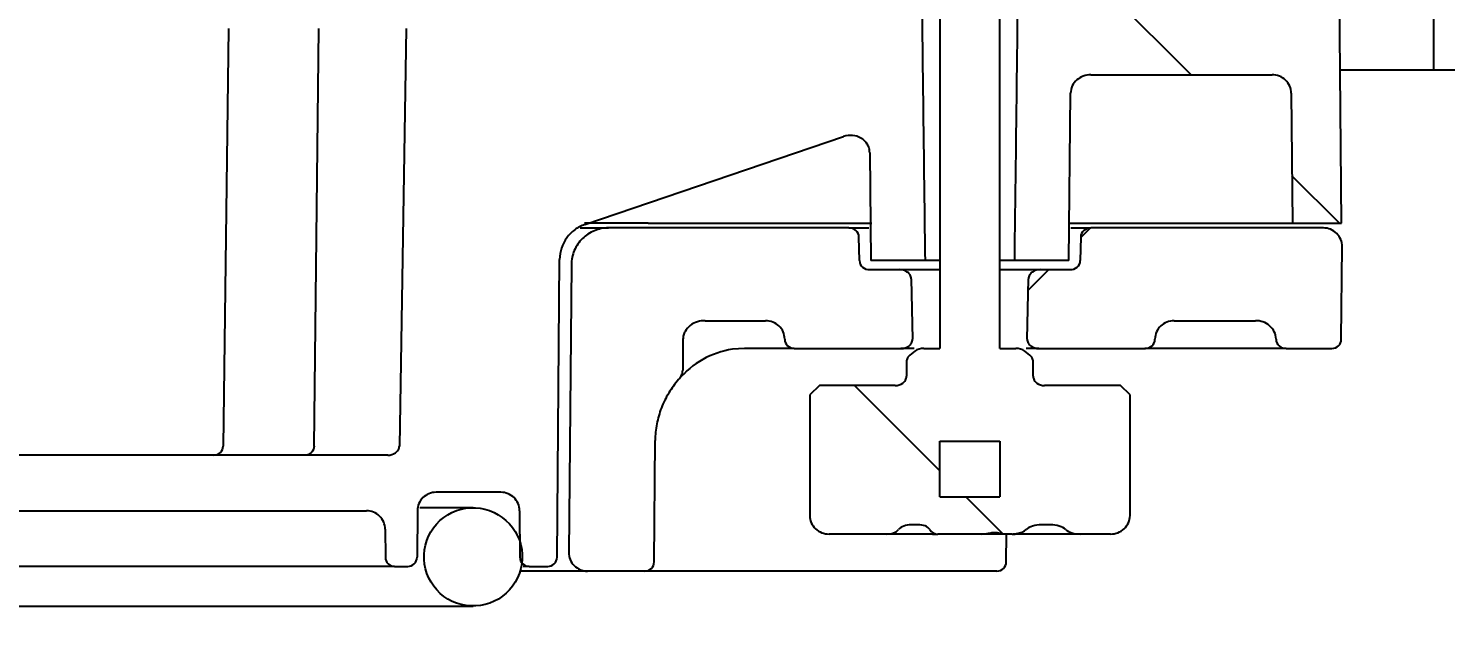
# Model space of a CAD drawing. Header units: millimetres. Extents: x 0 to 4637, y 0 to 3023.
# Drawn here: x 3359 to 3421.4, y 2654.9 to 2681.5 of the extents above; entities that cross this region are included whole.
import ezdxf
from ezdxf import colors
from ezdxf.entities.mleader import LeaderData, LeaderLine
from ezdxf.math import Vec2, Vec3

# ---------------------------------------------------------------- set-up
doc = ezdxf.new("R2010")
doc.units = ezdxf.units.MM
for name, color, linetype in [('ABVP_PLASTIC_HOS', 7, 'Continuous'), ('CARBON_FILTER_HO', 7, 'Continuous'), ('Default', 7, 'Continuous'), ('KNOB_FOR_CABINET', 7, 'Continuous'), ('O-RING_FOR_ABV_3', 7, 'Continuous'), ('WALL', 7, 'Continuous')]:
    doc.layers.add(name, color=color, linetype=linetype)
doc.styles.get("Standard").update_dxf_attribs({"font": 'calibri.ttf'})

# ---------------------------------------------------------------- blocks, each defined once
blk = doc.blocks.new('SE11')
at = {"layer": 'ABVP_PLASTIC_HOS', "linetype": 'Continuous'}
h = blk.add_hatch(dxfattribs=at)
h.set_pattern_fill('ANSI34', scale=2, angle=90, style=0)
edge = h.paths.add_edge_path()
edge.add_line((410.5319, 335.5811), (410.5501, 337.6689))
edge.add_spline(control_points=[(410.5501, 337.6689), (410.5506, 337.7229), (410.5681, 337.7758), (410.6152, 337.8408), (410.6341, 337.8599), (410.6774, 337.8918), (410.7009, 337.9041), (410.7265, 337.9128)], knot_values=[0, 0, 0, 0, 0.5, 0.5, 0.75, 0.75, 1, 1, 1, 1], degree=3, periodic=0)
edge.add_spline(control_points=[(410.7265, 337.9128), (411.3312, 338.1183), (411.936, 338.3239), (412.5407, 338.5294)], knot_values=[0, 0, 0, 0, 1, 1, 1, 1], degree=3, periodic=0)
edge.add_spline(control_points=[(412.5407, 338.5294), (412.5607, 338.5362), (412.5818, 338.5388), (412.6233, 338.5353), (412.6438, 338.5292), (412.6801, 338.5082), (412.6958, 338.4933), (412.712, 338.4666), (412.7162, 338.4568), (412.7219, 338.4367), (412.7233, 338.4264), (412.7234, 338.4158)], knot_values=[0, 0, 0, 0, 0.25, 0.25, 0.5, 0.5, 0.75, 0.75, 0.875, 0.875, 1, 1, 1, 1], degree=3, periodic=0)
edge.add_line((412.7234, 338.4158), (412.7307, 337.6617))
edge.add_line((412.7307, 337.6617), (413.1111, 337.6617))
edge.add_spline(control_points=[(413.1111, 337.6617), (413.1039, 338.2342), (413.0968, 338.8066), (413.0898, 339.3791), (413.0859, 339.6952), (413.0821, 340.0112), (413.0783, 340.3273)], knot_values=[0, 0, 0, 0, 0.013212, 0.013212, 0.013212, 0.020506, 0.020506, 0.020506, 0.020506], degree=3, periodic=0)
edge.add_spline(control_points=[(413.0783, 340.3273), (413.0781, 340.3372), (413.0748, 340.3467), (413.064, 340.3631), (413.0568, 340.37), (413.0322, 340.3863), (413.0126, 340.3917), (412.9931, 340.3917)], knot_values=[0, 0, 0, 0, 0.25, 0.25, 0.5, 0.5, 1, 1, 1, 1], degree=3, periodic=0)
edge.add_line((412.9931, 340.3917), (411.3378, 340.3917))
edge.add_spline(control_points=[(411.3378, 340.3917), (411.3274, 340.3917), (411.3171, 340.3905), (411.2971, 340.3856), (411.2872, 340.3819), (411.2694, 340.3715), (411.2612, 340.3647), (411.2489, 340.3479), (411.245, 340.3377), (411.2449, 340.3273)], knot_values=[0, 0, 0, 0, 0.25, 0.25, 0.5, 0.5, 0.75, 0.75, 1, 1, 1, 1], degree=3, periodic=0)
edge.add_line((411.2449, 340.3273), (411.2344, 339.4806))
edge.add_spline(control_points=[(411.2344, 339.4806), (411.2341, 339.46), (411.2266, 339.4399), (411.2026, 339.4064), (411.1866, 339.3928), (411.1516, 339.3718), (411.1322, 339.3642), (411.0928, 339.3542), (411.0724, 339.3517), (411.0519, 339.3517)], knot_values=[0, 0, 0, 0, 0.25, 0.25, 0.5, 0.5, 0.75, 0.75, 1, 1, 1, 1], degree=3, periodic=0)
edge.add_line((411.0519, 339.3517), (410.3731, 339.3517))
edge.add_spline(control_points=[(410.3731, 339.3517), (410.3406, 339.3517), (410.3081, 339.3583), (410.25, 339.3865), (410.2236, 339.4089), (410.2099, 339.4384)], knot_values=[0, 0, 0, 0, 0.5, 0.5, 1, 1, 1, 1], degree=3, periodic=0)
edge.add_spline(control_points=[(410.2099, 339.4384), (410.203, 339.4529), (410.1901, 339.4641), (410.1613, 339.4783), (410.1452, 339.4817), (410.1291, 339.4817)], knot_values=[0, 0, 0, 0, 0.5, 0.5, 1, 1, 1, 1], degree=3, periodic=0)
edge.add_line((410.1291, 339.4817), (410.1028, 339.4817))
edge.add_spline(control_points=[(410.1028, 339.4817), (410.0869, 339.4817), (410.0709, 339.4783), (410.0423, 339.4641), (410.0296, 339.453), (410.0228, 339.4384)], knot_values=[0, 0, 0, 0, 0.5, 0.5, 1, 1, 1, 1], degree=3, periodic=0)
edge.add_spline(control_points=[(410.0228, 339.4384), (410.0162, 339.4238), (410.0065, 339.411), (409.9834, 339.389), (409.9702, 339.38), (409.9419, 339.3657), (409.9268, 339.3604), (409.8961, 339.3535), (409.8802, 339.3517), (409.8643, 339.3517)], knot_values=[0, 0, 0, 0, 0.25, 0.25, 0.5, 0.5, 0.75, 0.75, 1, 1, 1, 1], degree=3, periodic=0)
edge.add_line((409.8643, 339.3517), (409.5566, 339.3517))
edge.add_spline(control_points=[(409.5566, 339.3517), (409.5374, 339.3517), (409.5182, 339.3465), (409.4946, 339.3301), (409.4876, 339.3231), (409.4776, 339.3066), (409.4747, 339.2972), (409.4746, 339.2875)], knot_values=[0, 0, 0, 0, 0.5, 0.5, 0.75, 0.75, 1, 1, 1, 1], degree=3, periodic=0)
edge.add_spline(control_points=[(409.4746, 339.2875), (409.4585, 338.312), (409.4424, 337.3364), (409.4264, 336.3608)], knot_values=[0, 0, 0, 0, 0.022516, 0.022516, 0.022516, 0.022516], degree=3, periodic=0)
edge.add_spline(control_points=[(409.4264, 336.3608), (409.4263, 336.3513), (409.4234, 336.3418), (409.4136, 336.3255), (409.4067, 336.3185), (409.3832, 336.3019), (409.3641, 336.2967), (409.3451, 336.2967)], knot_values=[0, 0, 0, 0, 0.25, 0.25, 0.5, 0.5, 1, 1, 1, 1], degree=3, periodic=0)
edge.add_line((409.3451, 336.2967), (406.156, 336.2967))
edge.add_line((406.156, 336.2967), (406.1594, 335.9067))
edge.add_line((406.1594, 335.9067), (409.1967, 335.9067))
edge.add_spline(control_points=[(409.1967, 335.9067), (409.2137, 335.9067), (409.2306, 335.9033), (409.2618, 335.8905), (409.2763, 335.8809), (409.3003, 335.8572), (409.31, 335.8428), (409.3232, 335.8117), (409.3267, 335.7948), (409.3268, 335.7778)], knot_values=[0, 0, 0, 0, 0.25, 0.25, 0.5, 0.5, 0.75, 0.75, 1, 1, 1, 1], degree=3, periodic=0)
edge.add_line((409.3268, 335.7778), (409.3285, 335.5811))
edge.add_spline(control_points=[(409.3285, 335.5811), (409.3287, 335.5641), (409.3358, 335.5474), (409.3598, 335.5237), (409.3766, 335.5167), (409.3936, 335.5167)], knot_values=[0, 0, 0, 0, 0.5, 0.5, 1, 1, 1, 1], degree=3, periodic=0)
edge.add_line((409.3936, 335.5167), (409.4855, 335.5167))
edge.add_spline(control_points=[(409.4855, 335.5167), (409.5024, 335.5167), (409.5192, 335.5236), (409.5433, 335.5475), (409.5503, 335.5641), (409.5505, 335.5811)], knot_values=[0, 0, 0, 0, 0.5, 0.5, 1, 1, 1, 1], degree=3, periodic=0)
edge.add_line((409.5505, 335.5811), (409.5533, 335.9078))
edge.add_spline(control_points=[(409.5533, 335.9078), (409.5536, 335.9419), (409.5677, 335.9751), (409.616, 336.0229), (409.6496, 336.0367), (409.6834, 336.0367)], knot_values=[0, 0, 0, 0, 0.5, 0.5, 1, 1, 1, 1], degree=3, periodic=0)
edge.add_line((409.6834, 336.0367), (410.1387, 336.0367))
edge.add_spline(control_points=[(410.1387, 336.0367), (410.1556, 336.0367), (410.1726, 336.0333), (410.2038, 336.0205), (410.2182, 336.0109), (410.2422, 335.9872), (410.2519, 335.9728), (410.2651, 335.9417), (410.2686, 335.9248), (410.2687, 335.9078)], knot_values=[0, 0, 0, 0, 0.25, 0.25, 0.5, 0.5, 0.75, 0.75, 1, 1, 1, 1], degree=3, periodic=0)
edge.add_line((410.2687, 335.9078), (410.2716, 335.5811))
edge.add_spline(control_points=[(410.2716, 335.5811), (410.2717, 335.5641), (410.2789, 335.5474), (410.3028, 335.5237), (410.3197, 335.5167), (410.3366, 335.5167)], knot_values=[0, 0, 0, 0, 0.5, 0.5, 1, 1, 1, 1], degree=3, periodic=0)
edge.add_line((410.3366, 335.5167), (410.4668, 335.5167))
edge.add_spline(control_points=[(410.4668, 335.5167), (410.4837, 335.5167), (410.5005, 335.5236), (410.5247, 335.5475), (410.5317, 335.5641), (410.5319, 335.5811)], knot_values=[0, 0, 0, 0, 0.5, 0.5, 1, 1, 1, 1], degree=3, periodic=0)
h = blk.add_hatch(dxfattribs=at)
h.set_pattern_fill('ANSI34', scale=2, angle=90, style=0)
edge = h.paths.add_edge_path()
edge.add_line((415.6782, 338.8328), (415.6863, 337.9217))
edge.add_line((415.6863, 337.9217), (416.0298, 337.9217))
edge.add_line((416.0298, 337.9217), (416.0091, 340.2628))
edge.add_spline(control_points=[(416.0091, 340.2628), (416.009, 340.28), (416.0054, 340.2969), (415.9918, 340.3283), (415.9819, 340.3426), (415.9575, 340.3662), (415.9428, 340.3757), (415.9113, 340.3884), (415.8942, 340.3917), (415.8772, 340.3917)], knot_values=[0, 0, 0, 0, 0.25, 0.25, 0.5, 0.5, 0.75, 0.75, 1, 1, 1, 1], degree=3, periodic=0)
edge.add_line((415.8772, 340.3917), (413.8577, 340.3917))
edge.add_spline(control_points=[(413.8577, 340.3917), (413.838, 340.3917), (413.8186, 340.3862), (413.7942, 340.3701), (413.7869, 340.3633), (413.776, 340.3468), (413.7727, 340.3372), (413.7726, 340.3273)], knot_values=[0, 0, 0, 0, 0.5, 0.5, 0.75, 0.75, 1, 1, 1, 1], degree=3, periodic=0)
edge.add_spline(control_points=[(413.7726, 340.3273), (413.7655, 339.7394), (413.7583, 339.1516), (413.751, 338.5637), (413.7473, 338.263), (413.7435, 337.9624), (413.7397, 337.6617)], knot_values=[0, 0, 0, 0, 0.013567, 0.013567, 0.013567, 0.020506, 0.020506, 0.020506, 0.020506], degree=3, periodic=0)
edge.add_line((413.7397, 337.6617), (414.1201, 337.6617))
edge.add_spline(control_points=[(414.1201, 337.6617), (414.1239, 338.0521), (414.1276, 338.4424), (414.1314, 338.8328)], knot_values=[0, 0, 0, 0, 0.009009, 0.009009, 0.009009, 0.009009], degree=3, periodic=0)
edge.add_spline(control_points=[(414.1314, 338.8328), (414.1316, 338.8507), (414.1358, 338.8682), (414.1512, 338.8999), (414.1622, 338.914), (414.1888, 338.9373), (414.2042, 338.9463), (414.2375, 338.9586), (414.2549, 338.9617), (414.2727, 338.9617)], knot_values=[0, 0, 0, 0, 0.25, 0.25, 0.5, 0.5, 0.75, 0.75, 1, 1, 1, 1], degree=3, periodic=0)
edge.add_line((414.2727, 338.9617), (415.5445, 338.9617))
edge.add_spline(control_points=[(415.5445, 338.9617), (415.5616, 338.9617), (415.5789, 338.9584), (415.6107, 338.9459), (415.6256, 338.9365), (415.6504, 338.9129), (415.6605, 338.8986), (415.6743, 338.8672), (415.678, 338.8502), (415.6782, 338.8328)], knot_values=[0, 0, 0, 0, 0.25, 0.25, 0.5, 0.5, 0.75, 0.75, 1, 1, 1, 1], degree=3, periodic=0)
at = {"layer": 'CARBON_FILTER_HO', "linetype": 'Continuous'}
h = blk.add_hatch(dxfattribs=at)
h.set_pattern_fill('ANSI34', angle=9e-06, style=0)
edge = h.paths.add_edge_path()
edge.add_spline(control_points=[(411.3842, 336.8264), (411.3924, 336.8356), (411.3992, 336.846), (411.4091, 336.8686), (411.4123, 336.8807), (411.4124, 336.8931)], knot_values=[0, 0, 0, 0, 0.5, 0.5, 1, 1, 1, 1], degree=3, periodic=0)
edge.add_line((411.4124, 336.8931), (411.4146, 337.1103))
edge.add_spline(control_points=[(411.4146, 337.1103), (411.4147, 337.1198), (411.416, 337.1291), (411.4209, 337.1471), (411.4245, 337.156), (411.438, 337.1805), (411.4509, 337.1948), (411.4807, 337.2172), (411.498, 337.2256), (411.5335, 337.2365), (411.5523, 337.2392), (411.5709, 337.2392)], knot_values=[0, 0, 0, 0, 0.125, 0.125, 0.25, 0.25, 0.5, 0.5, 0.75, 0.75, 1, 1, 1, 1], degree=3, periodic=0)
edge.add_line((411.5709, 337.2392), (411.9941, 337.2392))
edge.add_spline(control_points=[(411.9941, 337.2392), (412.0112, 337.2392), (412.0284, 337.2359), (412.0602, 337.2233), (412.0751, 337.2139), (412.0999, 337.1904), (412.11, 337.1761), (412.1239, 337.1446), (412.1276, 337.1277), (412.1278, 337.1103)], knot_values=[0, 0, 0, 0, 0.25, 0.25, 0.5, 0.5, 0.75, 0.75, 1, 1, 1, 1], degree=3, periodic=0)
edge.add_line((412.1278, 337.1103), (412.1278, 337.1086))
edge.add_spline(control_points=[(412.1278, 337.1086), (412.128, 337.0912), (412.1356, 337.0744), (412.1606, 337.0509), (412.1778, 337.0442), (412.195, 337.0442)], knot_values=[0, 0, 0, 0, 0.5, 0.5, 1, 1, 1, 1], degree=3, periodic=0)
edge.add_line((412.195, 337.0442), (412.9424, 337.0442))
edge.add_spline(control_points=[(412.9424, 337.0442), (412.9618, 337.0442), (412.981, 337.0499), (413.0044, 337.0669), (413.0112, 337.0741), (413.021, 337.0909), (413.0237, 337.1005), (413.0235, 337.1103)], knot_values=[0, 0, 0, 0, 0.5, 0.5, 0.75, 0.75, 1, 1, 1, 1], degree=3, periodic=0)
edge.add_spline(control_points=[(413.0235, 337.1103), (413.0203, 337.2512), (413.0171, 337.392), (413.014, 337.5328)], knot_values=[0, 0, 0, 0, 0.003251, 0.003251, 0.003251, 0.003251], degree=3, periodic=0)
edge.add_spline(control_points=[(413.014, 337.5328), (413.0138, 337.5424), (413.0108, 337.5516), (413.0011, 337.5677), (412.9944, 337.5746), (412.9712, 337.5912), (412.9525, 337.5967), (412.9335, 337.5967)], knot_values=[0, 0, 0, 0, 0.25, 0.25, 0.5, 0.5, 1, 1, 1, 1], degree=3, periodic=0)
edge.add_line((412.9335, 337.5967), (412.7226, 337.5967))
edge.add_spline(control_points=[(412.7226, 337.5967), (412.7049, 337.5967), (412.6871, 337.6028), (412.6604, 337.6257), (412.6518, 337.6427), (412.6514, 337.6606)], knot_values=[0, 0, 0, 0, 0.5, 0.5, 1, 1, 1, 1], degree=3, periodic=0)
edge.add_line((412.6514, 337.6606), (412.6483, 337.8253))
edge.add_spline(control_points=[(412.6483, 337.8253), (412.648, 337.843), (412.6394, 337.8599), (412.6132, 337.8829), (412.5956, 337.8892), (412.5782, 337.8892)], knot_values=[0, 0, 0, 0, 0.5, 0.5, 1, 1, 1, 1], degree=3, periodic=0)
edge.add_line((412.5782, 337.8892), (410.8923, 337.8892))
edge.add_spline(control_points=[(410.8923, 337.8892), (410.8754, 337.8892), (410.8583, 337.8875), (410.8251, 337.8809), (410.809, 337.8761), (410.7777, 337.8632), (410.7625, 337.8552), (410.7344, 337.8365), (410.7213, 337.8259), (410.685, 337.79), (410.6659, 337.7616), (410.646, 337.7147), (410.641, 337.6986), (410.6341, 337.6656), (410.6323, 337.6485), (410.6321, 337.6315)], knot_values=[0, 0, 0, 0, 0.125, 0.125, 0.25, 0.25, 0.375, 0.375, 0.5, 0.5, 0.75, 0.75, 0.875, 0.875, 1, 1, 1, 1], degree=3, periodic=0)
edge.add_line((410.6321, 337.6315), (410.6145, 335.6153))
edge.add_spline(control_points=[(410.6145, 335.6153), (410.6144, 335.5982), (410.6177, 335.581), (410.6306, 335.5494), (410.6402, 335.5348), (410.6642, 335.5106), (410.6788, 335.5008), (410.7103, 335.4876), (410.7274, 335.4842), (410.7446, 335.4842)], knot_values=[0, 0, 0, 0, 0.25, 0.25, 0.5, 0.5, 0.75, 0.75, 1, 1, 1, 1], degree=3, periodic=0)
edge.add_line((410.7446, 335.4842), (411.1472, 335.4842))
edge.add_spline(control_points=[(411.1472, 335.4842), (411.164, 335.4842), (411.1808, 335.491), (411.2051, 335.515), (411.2121, 335.5315), (411.2122, 335.5486)], knot_values=[0, 0, 0, 0, 0.5, 0.5, 1, 1, 1, 1], degree=3, periodic=0)
edge.add_line((411.2122, 335.5486), (411.2197, 336.3999))
edge.add_spline(control_points=[(411.2197, 336.3999), (411.22, 336.4385), (411.2238, 336.4773), (411.2385, 336.5544), (411.2492, 336.5918), (411.2771, 336.6642), (411.2945, 336.6994), (411.3352, 336.7662), (411.3584, 336.7974), (411.3842, 336.8264)], knot_values=[0, 0, 0, 0, 0.25, 0.25, 0.5, 0.5, 0.75, 0.75, 1, 1, 1, 1], degree=3, periodic=0)
h = blk.add_hatch(dxfattribs=at)
h.set_pattern_fill('ANSI34', angle=9e-06, style=0)
edge = h.paths.add_edge_path()
edge.add_line((415.5716, 337.1103), (415.5717, 337.1086))
edge.add_spline(control_points=[(415.5717, 337.1086), (415.5718, 337.0907), (415.5805, 337.0737), (415.6071, 337.0505), (415.6248, 337.0442), (415.6425, 337.0442)], knot_values=[0, 0, 0, 0, 0.5, 0.5, 1, 1, 1, 1], degree=3, periodic=0)
edge.add_line((415.6425, 337.0442), (415.9636, 337.0442))
edge.add_spline(control_points=[(415.9636, 337.0442), (415.9806, 337.0442), (415.9974, 337.051), (416.0219, 337.0749), (416.029, 337.0915), (416.0292, 337.1086)], knot_values=[0, 0, 0, 0, 0.5, 0.5, 1, 1, 1, 1], degree=3, periodic=0)
edge.add_line((416.0292, 337.1086), (416.0349, 337.7581))
edge.add_spline(control_points=[(416.0349, 337.7581), (416.035, 337.7754), (416.0317, 337.7925), (416.0186, 337.8243), (416.0088, 337.8389), (415.9845, 337.863), (415.9698, 337.8728), (415.9382, 337.8858), (415.9209, 337.8892), (415.9038, 337.8892)], knot_values=[0, 0, 0, 0, 0.25, 0.25, 0.5, 0.5, 0.75, 0.75, 1, 1, 1, 1], degree=3, periodic=0)
edge.add_line((415.9038, 337.8892), (414.2727, 337.8892))
edge.add_spline(control_points=[(414.2727, 337.8892), (414.2552, 337.8892), (414.2377, 337.8829), (414.2113, 337.8598), (414.2029, 337.843), (414.2025, 337.8253)], knot_values=[0, 0, 0, 0, 0.5, 0.5, 1, 1, 1, 1], degree=3, periodic=0)
edge.add_line((414.2025, 337.8253), (414.1994, 337.6606))
edge.add_spline(control_points=[(414.1994, 337.6606), (414.1991, 337.6427), (414.1904, 337.6257), (414.1636, 337.6027), (414.1459, 337.5967), (414.1283, 337.5967)], knot_values=[0, 0, 0, 0, 0.5, 0.5, 1, 1, 1, 1], degree=3, periodic=0)
edge.add_line((414.1283, 337.5967), (413.9173, 337.5967))
edge.add_spline(control_points=[(413.9173, 337.5967), (413.8985, 337.5967), (413.8795, 337.5911), (413.8566, 337.5746), (413.8498, 337.5677), (413.84, 337.5516), (413.8371, 337.5424), (413.8368, 337.5328)], knot_values=[0, 0, 0, 0, 0.5, 0.5, 0.75, 0.75, 1, 1, 1, 1], degree=3, periodic=0)
edge.add_spline(control_points=[(413.8368, 337.5328), (413.8337, 337.392), (413.8305, 337.2512), (413.8274, 337.1103)], knot_values=[0, 0, 0, 0, 0.003251, 0.003251, 0.003251, 0.003251], degree=3, periodic=0)
edge.add_spline(control_points=[(413.8274, 337.1103), (413.8271, 337.1006), (413.8299, 337.091), (413.8395, 337.0743), (413.8463, 337.0671), (413.8697, 337.05), (413.889, 337.0442), (413.9084, 337.0442)], knot_values=[0, 0, 0, 0, 0.25, 0.25, 0.5, 0.5, 1, 1, 1, 1], degree=3, periodic=0)
edge.add_line((413.9084, 337.0442), (414.6559, 337.0442))
edge.add_spline(control_points=[(414.6559, 337.0442), (414.673, 337.0442), (414.6901, 337.0508), (414.7153, 337.0745), (414.7229, 337.0912), (414.723, 337.1086)], knot_values=[0, 0, 0, 0, 0.5, 0.5, 1, 1, 1, 1], degree=3, periodic=0)
edge.add_line((414.723, 337.1086), (414.723, 337.1103))
edge.add_spline(control_points=[(414.723, 337.1103), (414.7233, 337.145), (414.7383, 337.1784), (414.7759, 337.214), (414.7905, 337.2233), (414.8225, 337.2359), (414.8396, 337.2392), (414.8568, 337.2392)], knot_values=[0, 0, 0, 0, 0.5, 0.5, 0.75, 0.75, 1, 1, 1, 1], degree=3, periodic=0)
edge.add_line((414.8568, 337.2392), (415.4276, 337.2392))
edge.add_spline(control_points=[(415.4276, 337.2392), (415.4455, 337.2392), (415.4633, 337.2363), (415.4971, 337.2245), (415.5129, 337.2155), (415.5401, 337.1925), (415.5515, 337.1781), (415.5672, 337.1461), (415.5715, 337.1284), (415.5716, 337.1103)], knot_values=[0, 0, 0, 0, 0.25, 0.25, 0.5, 0.5, 0.75, 0.75, 1, 1, 1, 1], degree=3, periodic=0)
at = {"layer": 'KNOB_FOR_CABINET', "linetype": 'Continuous'}
h = blk.add_hatch(dxfattribs=at)
h.set_pattern_fill('LINE', angle=135, style=0)
edge = h.paths.add_edge_path()
edge.add_spline(control_points=[(413.0055, 336.9982), (412.9984, 336.9927), (412.9924, 336.9858), (412.9839, 336.9701), (412.9815, 336.9613), (412.9815, 336.9523)], knot_values=[0, 0, 0, 0, 0.5, 0.5, 1, 1, 1, 1], degree=3, periodic=0)
edge.add_line((412.9815, 336.9523), (412.9815, 336.8492))
edge.add_spline(control_points=[(412.9815, 336.8492), (412.9815, 336.8397), (412.9789, 336.8304), (412.9695, 336.8139), (412.963, 336.8069), (412.9404, 336.7899), (412.9218, 336.7842), (412.9028, 336.7842)], knot_values=[0, 0, 0, 0, 0.25, 0.25, 0.5, 0.5, 1, 1, 1, 1], degree=3, periodic=0)
edge.add_line((412.9028, 336.7842), (412.3705, 336.7842))
edge.add_spline(control_points=[(412.3705, 336.7842), (412.3479, 336.7626), (412.3252, 336.7409), (412.3026, 336.7192)], knot_values=[0, 0, 0, 0, 0.000723, 0.000723, 0.000723, 0.000723], degree=3, periodic=0)
edge.add_line((412.3026, 336.7192), (412.3026, 335.8742))
edge.add_spline(control_points=[(412.3026, 335.8742), (412.3026, 335.8567), (412.3064, 335.8393), (412.3204, 335.8075), (412.3308, 335.793), (412.3563, 335.7693), (412.3714, 335.7599), (412.404, 335.7474), (412.4213, 335.7442), (412.4388, 335.7442)], knot_values=[0, 0, 0, 0, 0.25, 0.25, 0.5, 0.5, 0.75, 0.75, 1, 1, 1, 1], degree=3, periodic=0)
edge.add_line((412.4388, 335.7442), (412.8423, 335.7442))
edge.add_ellipse((412.8423, 335.8059), major_axis=(0.0954, 0), ratio=0.647339, start_angle=270, end_angle=330.84463)
edge.add_ellipse((413.0133, 335.7442), major_axis=(0.1004, 0), ratio=0.647339, start_angle=90, end_angle=150.84463)
edge.add_line((413.0133, 335.8092), (413.0629, 335.8092))
edge.add_ellipse((413.0629, 335.7442), major_axis=(-0.1004, 0), ratio=0.647339, start_angle=240.63348, end_angle=270)
edge.add_spline(control_points=[(413.1121, 335.8008), (413.1251, 335.7961), (413.1364, 335.7875), (413.1439, 335.7759)], knot_values=[0, 0, 0, 0, 1, 1, 1, 1], degree=3, periodic=0)
edge.add_spline(control_points=[(413.1439, 335.7759), (413.1564, 335.7563), (413.1787, 335.7442), (413.2019, 335.7442)], knot_values=[0, 0, 0, 0, 1, 1, 1, 1], degree=3, periodic=0)
edge.add_line((413.2019, 335.7442), (413.5097, 335.7442))
edge.add_spline(control_points=[(413.5097, 335.7442), (413.5255, 335.7442), (413.5414, 335.7472), (413.5571, 335.75)], knot_values=[0, 0, 0, 0, 1, 1, 1, 1], degree=3, periodic=0)
edge.add_ellipse((413.4885, 335.8059), major_axis=(0.1624, 0), ratio=0.380122, start_angle=294.98651, end_angle=297.75327)
edge.add_spline(control_points=[(413.5641, 335.7513), (413.5742, 335.7533), (413.5843, 335.7551), (413.6046, 335.756), (413.6149, 335.7551), (413.6457, 335.7499), (413.6662, 335.7442), (413.6872, 335.7442)], knot_values=[0, 0, 0, 0, 0.25, 0.25, 0.5, 0.5, 1, 1, 1, 1], degree=3, periodic=0)
edge.add_line((413.6872, 335.7442), (413.7227, 335.7442))
edge.add_spline(control_points=[(413.7227, 335.7442), (413.7329, 335.7442), (413.7431, 335.7454), (413.7533, 335.7471)], knot_values=[0, 0, 0, 0, 1, 1, 1, 1], degree=3, periodic=0)
edge.add_ellipse((413.7174, 335.8059), major_axis=(-0.1177, 0), ratio=0.524859, start_angle=107.74765, end_angle=150.84463)
edge.add_ellipse((413.9283, 335.7442), major_axis=(-0.1238, 0), ratio=0.524859, start_angle=270, end_angle=330.84463)
edge.add_line((413.9283, 335.8092), (413.9895, 335.8092))
edge.add_ellipse((413.9895, 335.7442), major_axis=(0.1238, 0), ratio=0.524859, start_angle=29.15537, end_angle=90)
edge.add_ellipse((414.2004, 335.8059), major_axis=(0.1177, 0), ratio=0.524859, start_angle=209.15537, end_angle=270)
edge.add_line((414.2004, 335.7442), (414.412, 335.7442))
edge.add_spline(control_points=[(414.412, 335.7442), (414.4294, 335.7442), (414.4469, 335.7474), (414.4793, 335.7598), (414.4945, 335.7692), (414.5199, 335.7929), (414.5303, 335.8074), (414.5445, 335.8393), (414.5482, 335.8566), (414.5482, 335.8742)], knot_values=[0, 0, 0, 0, 0.25, 0.25, 0.5, 0.5, 0.75, 0.75, 1, 1, 1, 1], degree=3, periodic=0)
edge.add_line((414.5482, 335.8742), (414.5482, 336.7192))
edge.add_spline(control_points=[(414.5482, 336.7192), (414.5256, 336.7409), (414.503, 336.7626), (414.4803, 336.7842)], knot_values=[0, 0, 0, 0, 0.000723, 0.000723, 0.000723, 0.000723], degree=3, periodic=0)
edge.add_line((414.4803, 336.7842), (413.948, 336.7842))
edge.add_spline(control_points=[(413.948, 336.7842), (413.9291, 336.7842), (413.9103, 336.7899), (413.8877, 336.807), (413.8812, 336.8141), (413.872, 336.8304), (413.8693, 336.8397), (413.8693, 336.8492)], knot_values=[0, 0, 0, 0, 0.5, 0.5, 0.75, 0.75, 1, 1, 1, 1], degree=3, periodic=0)
edge.add_line((413.8693, 336.8492), (413.8693, 336.9523))
edge.add_spline(control_points=[(413.8693, 336.9523), (413.8693, 336.9613), (413.8669, 336.9701), (413.8585, 336.9858), (413.8524, 336.9927), (413.8454, 336.9982)], knot_values=[0, 0, 0, 0, 0.5, 0.5, 1, 1, 1, 1], degree=3, periodic=0)
edge.add_spline(control_points=[(413.8454, 336.9982), (413.8338, 337.0073), (413.8223, 337.0163), (413.8106, 337.0251)], knot_values=[0, 0, 0, 0, 1, 1, 1, 1], degree=3, periodic=0)
edge.add_spline(control_points=[(413.8106, 337.0251), (413.7926, 337.0388), (413.7701, 337.0442), (413.7478, 337.0442)], knot_values=[0, 0, 0, 0, 1, 1, 1, 1], degree=3, periodic=0)
edge.add_line((413.7478, 337.0442), (413.6349, 337.0442))
edge.add_line((413.6349, 337.0442), (413.6349, 342.9592))
edge.add_spline(control_points=[(413.6349, 342.9592), (413.6023, 342.9767), (413.5689, 342.9918), (413.499, 343.0137), (413.4619, 343.0202), (413.3887, 343.0202), (413.3516, 343.0137), (413.2818, 342.9918), (413.2485, 342.9767), (413.2159, 342.9592)], knot_values=[0, 0, 0, 0, 0.25, 0.25, 0.5, 0.5, 0.75, 0.75, 1, 1, 1, 1], degree=3, periodic=0)
edge.add_line((413.2159, 342.9592), (413.2159, 337.0442))
edge.add_line((413.2159, 337.0442), (413.1031, 337.0442))
edge.add_spline(control_points=[(413.1031, 337.0442), (413.0809, 337.0442), (413.0581, 337.0387), (413.0402, 337.0251)], knot_values=[0, 0, 0, 0, 1, 1, 1, 1], degree=3, periodic=0)
edge.add_spline(control_points=[(413.0402, 337.0251), (413.0286, 337.0163), (413.017, 337.0073), (413.0055, 336.9982)], knot_values=[0, 0, 0, 0, 1, 1, 1, 1], degree=3, periodic=0)
h.paths.add_polyline_path([(413.2159, 336.0042), (413.6349, 336.0042), (413.6349, 336.3942), (413.2159, 336.3942)])
at = {"layer": 'O-RING_FOR_ABV_3', "linetype": 'Continuous'}
h = blk.add_hatch(dxfattribs=at)
h.set_pattern_fill('LINE', angle=135, style=0)
edge = h.paths.add_edge_path()
edge.add_spline(control_points=[(410.2685, 335.4688), (410.2761, 335.4903), (410.2814, 335.5121), (410.2879, 335.5566), (410.2889, 335.5794), (410.2866, 335.6245), (410.2832, 335.6467), (410.2721, 335.6904), (410.2643, 335.7119), (410.2449, 335.7525), (410.2333, 335.7717), (410.2062, 335.808), (410.1909, 335.8248), (410.1575, 335.8548), (410.1393, 335.8683), (410.1003, 335.8915), (410.0799, 335.901), (410.0376, 335.916), (410.0153, 335.9215), (409.9707, 335.928), (409.9483, 335.929), (409.9032, 335.9267), (409.8806, 335.9233), (409.837, 335.9122), (409.8159, 335.9046), (409.7748, 335.8851), (409.7555, 335.8734), (409.7195, 335.8466), (409.7026, 335.8312), (409.6723, 335.7976), (409.659, 335.7796), (409.636, 335.7409), (409.6262, 335.7202), (409.6112, 335.6778), (409.6057, 335.656), (409.5992, 335.6112), (409.5982, 335.5884), (409.6016, 335.5212), (409.613, 335.4763), (409.642, 335.4155), (409.6538, 335.3959), (409.6808, 335.3597), (409.6959, 335.3432), (409.7294, 335.3129), (409.7479, 335.2994), (409.7865, 335.2764), (409.8068, 335.2668), (409.8496, 335.2516), (409.8716, 335.2462), (409.916, 335.2397), (409.9388, 335.2386), (409.9839, 335.241), (410.0061, 335.2443), (410.0498, 335.2553), (410.0714, 335.2631), (410.112, 335.2824), (410.1312, 335.294), (410.1675, 335.321), (410.1844, 335.3364), (410.2295, 335.3863), (410.2533, 335.4259), (410.2685, 335.4688)], knot_values=[0, 0, 0, 0, 0.03125, 0.03125, 0.0625, 0.0625, 0.09375, 0.09375, 0.125, 0.125, 0.15625, 0.15625, 0.1875, 0.1875, 0.21875, 0.21875, 0.25, 0.25, 0.28125, 0.28125, 0.3125, 0.3125, 0.34375, 0.34375, 0.375, 0.375, 0.40625, 0.40625, 0.4375, 0.4375, 0.46875, 0.46875, 0.5, 0.5, 0.53125, 0.53125, 0.5625, 0.5625, 0.625, 0.625, 0.65625, 0.65625, 0.6875, 0.6875, 0.71875, 0.71875, 0.75, 0.75, 0.78125, 0.78125, 0.8125, 0.8125, 0.84375, 0.84375, 0.875, 0.875, 0.90625, 0.90625, 0.9375, 0.9375, 1, 1, 1, 1], degree=3, periodic=1)
at = {"layer": 'WALL', "linetype": 'Continuous'}
h = blk.add_hatch(dxfattribs=at)
h.set_pattern_fill('LINE', scale=2, angle=45, style=0)
h.paths.add_polyline_path([(423.177, 338.9942), (425.293, 340.2159), (424.043, 340.9376), (424.043, 344.0508), (422.793, 344.7725), (425.293, 346.2159), (424.043, 346.9376), (424.043, 350.0508), (422.793, 350.7725), (424.909, 351.9942), (408.5451, 351.9942), (408.5451, 345.4617), (416.6756, 345.4617), (416.6756, 338.9942)])
at = {"layer": 'ABVP_PLASTIC_HOS', "color": 7, "linetype": 'Continuous'}
for p, q in [((416.0298, 337.9217), (416.0091, 340.2628)), ((408.2296, 339.2875), (408.1913, 336.3608)), ((408.8282, 336.3608), (408.8617, 339.2875)), ((409.4746, 339.2875), (409.4264, 336.3608)), ((414.2727, 338.9617), (415.5445, 338.9617)), ((414.1201, 337.6617), (414.1314, 338.8328)), ((415.6782, 338.8328), (415.6863, 337.9217)), ((410.7265, 337.9128), (412.5407, 338.5294)), ((412.7234, 338.4158), (412.7307, 337.6617)), ((411.1702, 337.9217), (410.7238, 337.9217)), ((411.1702, 337.9217), (412.7381, 337.9217)), ((414.1226, 337.9217), (414.4259, 337.9217)), ((414.4259, 337.9217), (415.6863, 337.9217)), ((415.6863, 337.9217), (416.0298, 337.9217)), ((410.5319, 335.5811), (410.5501, 337.6689)), ((413.1111, 337.6617), (412.7307, 337.6617)), ((413.2159, 337.6617), (413.1111, 337.6617)), ((413.7397, 337.6617), (413.6349, 337.6617)), ((414.1201, 337.6617), (413.7397, 337.6617)), ((409.3451, 336.2967), (406.156, 336.2967)), ((410.1387, 336.0367), (409.6834, 336.0367)), ((406.1594, 335.9067), (409.1967, 335.9067)), ((409.5533, 335.9078), (409.5505, 335.5811)), ((410.2687, 335.9078), (410.2716, 335.5811)), ((409.3268, 335.7778), (409.3285, 335.5811)), ((409.3936, 335.5167), (394.0575, 335.5167)), ((409.3936, 335.5167), (409.4855, 335.5167)), ((410.3366, 335.5167), (410.2951, 335.5167)), ((410.3366, 335.5167), (410.4668, 335.5167))]:
    blk.add_line(p, q, dxfattribs=at)
blk.add_arc((408.1263, 336.3617), 0.065, 270, 359.25, dxfattribs=at)
for points, knots in [([(413.0783, 340.3273), (413.0821, 340.0112), (413.0859, 339.6952), (413.0898, 339.3791), (413.0968, 338.8066), (413.1039, 338.2342), (413.1111, 337.6617)], [0, 0, 0, 0, 0.355704, 0.355704, 0.355704, 1, 1, 1, 1]), ([(413.7397, 337.6617), (413.7435, 337.9624), (413.7473, 338.263), (413.751, 338.5637), (413.7583, 339.1516), (413.7655, 339.7394), (413.7726, 340.3273)], [0, 0, 0, 0, 0.338402, 0.338402, 0.338402, 1, 1, 1, 1]), ([(414.2727, 338.9617), (414.2549, 338.9617), (414.2375, 338.9586), (414.2042, 338.9463), (414.1888, 338.9373), (414.1622, 338.914), (414.1512, 338.8999), (414.1358, 338.8682), (414.1316, 338.8507), (414.1314, 338.8328)], [0, 0, 0, 0, 0.25, 0.25, 0.5, 0.5, 0.75, 0.75, 1, 1, 1, 1]), ([(415.6782, 338.8328), (415.678, 338.8502), (415.6743, 338.8672), (415.6605, 338.8986), (415.6504, 338.9129), (415.6256, 338.9365), (415.6107, 338.9459), (415.5789, 338.9584), (415.5616, 338.9617), (415.5445, 338.9617)], [0, 0, 0, 0, 0.25, 0.25, 0.5, 0.5, 0.75, 0.75, 1, 1, 1, 1]), ([(412.7234, 338.4158), (412.7233, 338.4264), (412.7219, 338.4367), (412.7162, 338.4568), (412.712, 338.4666), (412.6958, 338.4933), (412.6801, 338.5082), (412.6438, 338.5292), (412.6233, 338.5353), (412.5818, 338.5388), (412.5607, 338.5362), (412.5407, 338.5294)], [0, 0, 0, 0, 0.125, 0.125, 0.25, 0.25, 0.5, 0.5, 0.75, 0.75, 1, 1, 1, 1]), ([(410.7265, 337.9128), (410.7009, 337.9041), (410.6774, 337.8918), (410.6341, 337.8599), (410.6152, 337.8408), (410.5681, 337.7758), (410.5506, 337.7229), (410.5501, 337.6689)], [0, 0, 0, 0, 0.25, 0.25, 0.5, 0.5, 1, 1, 1, 1]), ([(408.8282, 336.3608), (408.8281, 336.3438), (408.8218, 336.3273), (408.8009, 336.3036), (408.7862, 336.2967), (408.7715, 336.2967)], [0, 0, 0, 0, 0.5, 0.5, 1, 1, 1, 1]), ([(409.3451, 336.2967), (409.3641, 336.2967), (409.3832, 336.3019), (409.4067, 336.3185), (409.4136, 336.3255), (409.4234, 336.3418), (409.4263, 336.3513), (409.4264, 336.3608)], [0, 0, 0, 0, 0.5, 0.5, 0.75, 0.75, 1, 1, 1, 1]), ([(409.6834, 336.0367), (409.6496, 336.0367), (409.616, 336.0229), (409.5677, 335.9751), (409.5536, 335.9419), (409.5533, 335.9078)], [0, 0, 0, 0, 0.5, 0.5, 1, 1, 1, 1]), ([(410.2687, 335.9078), (410.2686, 335.9248), (410.2651, 335.9417), (410.2519, 335.9728), (410.2422, 335.9872), (410.2182, 336.0109), (410.2038, 336.0205), (410.1726, 336.0333), (410.1556, 336.0367), (410.1387, 336.0367)], [0, 0, 0, 0, 0.25, 0.25, 0.5, 0.5, 0.75, 0.75, 1, 1, 1, 1]), ([(409.3268, 335.7778), (409.3267, 335.7948), (409.3232, 335.8117), (409.31, 335.8428), (409.3003, 335.8572), (409.2763, 335.8809), (409.2618, 335.8905), (409.2306, 335.9033), (409.2137, 335.9067), (409.1967, 335.9067)], [0, 0, 0, 0, 0.25, 0.25, 0.5, 0.5, 0.75, 0.75, 1, 1, 1, 1]), ([(409.3285, 335.5811), (409.3287, 335.5641), (409.3358, 335.5474), (409.3598, 335.5237), (409.3766, 335.5167), (409.3936, 335.5167)], [0, 0, 0, 0, 0.5, 0.5, 1, 1, 1, 1]), ([(409.4855, 335.5167), (409.5024, 335.5167), (409.5192, 335.5236), (409.5433, 335.5475), (409.5503, 335.5641), (409.5505, 335.5811)], [0, 0, 0, 0, 0.5, 0.5, 1, 1, 1, 1]), ([(410.2716, 335.5811), (410.2717, 335.5641), (410.2789, 335.5474), (410.3028, 335.5237), (410.3197, 335.5167), (410.3366, 335.5167)], [0, 0, 0, 0, 0.5, 0.5, 1, 1, 1, 1]), ([(410.4668, 335.5167), (410.4837, 335.5167), (410.5005, 335.5236), (410.5247, 335.5475), (410.5317, 335.5641), (410.5319, 335.5811)], [0, 0, 0, 0, 0.5, 0.5, 1, 1, 1, 1])]:
    blk.add_open_spline(points, degree=3, knots=knots, dxfattribs=at)
at = {"layer": 'CARBON_FILTER_HO', "color": 7, "linetype": 'Continuous'}
for p, q in [((410.6945, 337.8892), (410.8923, 337.8892)), ((412.5782, 337.8892), (410.8923, 337.8892)), ((412.5782, 337.8892), (412.7179, 337.8892)), ((414.1325, 337.8892), (414.2727, 337.8892)), ((415.9038, 337.8892), (414.2727, 337.8892)), ((412.6514, 337.6606), (412.6483, 337.8253)), ((414.2025, 337.8253), (414.1994, 337.6606)), ((416.0292, 337.1086), (416.0349, 337.7581)), ((410.6321, 337.6315), (410.6145, 335.6153)), ((412.7226, 337.5967), (412.9335, 337.5967)), ((412.9335, 337.5967), (413.2159, 337.5967)), ((413.6349, 337.5967), (413.9173, 337.5967)), ((413.9173, 337.5967), (414.1283, 337.5967)), ((413.014, 337.5328), (413.0235, 337.1103)), ((413.8274, 337.1103), (413.8368, 337.5328)), ((411.5709, 337.2392), (411.9941, 337.2392)), ((414.8568, 337.2392), (415.4276, 337.2392)), ((411.4146, 337.1103), (411.4124, 336.8931)), ((412.1278, 337.1103), (412.1278, 337.1086)), ((414.723, 337.1086), (414.723, 337.1103)), ((415.5717, 337.1086), (415.5716, 337.1103)), ((411.8452, 337.0442), (411.7618, 337.0384)), ((412.195, 337.0442), (411.8452, 337.0442)), ((412.195, 337.0442), (412.9424, 337.0442)), ((413.0347, 337.0442), (412.9424, 337.0442)), ((413.9084, 337.0442), (413.819, 337.0442)), ((413.9084, 337.0442), (414.6559, 337.0442)), ((414.9442, 337.0442), (414.6525, 337.0442)), ((415.6425, 337.0442), (414.9442, 337.0442)), ((415.6425, 337.0442), (415.9636, 337.0442)), ((411.2122, 335.5486), (411.2197, 336.3999)), ((413.6803, 335.5486), (413.682, 335.7442)), ((410.7446, 335.4842), (410.2797, 335.4842)), ((411.1472, 335.4842), (410.7446, 335.4842)), ((411.5322, 335.4842), (411.1424, 335.4842)), ((412.9829, 335.4842), (411.5322, 335.4842)), ((413.6153, 335.4842), (412.9829, 335.4842))]:
    blk.add_line(p, q, dxfattribs=at)
for centre, radius, start, end in [((411.8489, 336.4411), 0.6036, 98.29492, 140.34313), ((413.6153, 335.5492), 0.065, 270, 359.5)]:
    blk.add_arc(centre, radius, start, end, dxfattribs=at)
for points, knots in [([(410.8923, 337.8892), (410.8754, 337.8892), (410.8583, 337.8875), (410.8251, 337.8809), (410.809, 337.8761), (410.7777, 337.8632), (410.7625, 337.8552), (410.7344, 337.8365), (410.7213, 337.8259), (410.685, 337.79), (410.6659, 337.7616), (410.646, 337.7147), (410.641, 337.6986), (410.6341, 337.6656), (410.6323, 337.6485), (410.6321, 337.6315)], [0, 0, 0, 0, 0.125, 0.125, 0.25, 0.25, 0.375, 0.375, 0.5, 0.5, 0.75, 0.75, 0.875, 0.875, 1, 1, 1, 1]), ([(412.6483, 337.8253), (412.648, 337.843), (412.6394, 337.8599), (412.6132, 337.8829), (412.5956, 337.8892), (412.5782, 337.8892)], [0, 0, 0, 0, 0.5, 0.5, 1, 1, 1, 1]), ([(414.2727, 337.8892), (414.2552, 337.8892), (414.2377, 337.8829), (414.2113, 337.8598), (414.2029, 337.843), (414.2025, 337.8253)], [0, 0, 0, 0, 0.5, 0.5, 1, 1, 1, 1]), ([(416.0349, 337.7581), (416.035, 337.7754), (416.0317, 337.7925), (416.0186, 337.8243), (416.0088, 337.8389), (415.9845, 337.863), (415.9698, 337.8728), (415.9382, 337.8858), (415.9209, 337.8892), (415.9038, 337.8892)], [0, 0, 0, 0, 0.25, 0.25, 0.5, 0.5, 0.75, 0.75, 1, 1, 1, 1]), ([(412.6514, 337.6606), (412.6518, 337.6427), (412.6604, 337.6257), (412.6871, 337.6028), (412.7049, 337.5967), (412.7226, 337.5967)], [0, 0, 0, 0, 0.5, 0.5, 1, 1, 1, 1]), ([(413.014, 337.5328), (413.0138, 337.5424), (413.0108, 337.5516), (413.0011, 337.5677), (412.9944, 337.5746), (412.9712, 337.5912), (412.9525, 337.5967), (412.9335, 337.5967)], [0, 0, 0, 0, 0.25, 0.25, 0.5, 0.5, 1, 1, 1, 1]), ([(413.9173, 337.5967), (413.8985, 337.5967), (413.8795, 337.5911), (413.8566, 337.5746), (413.8498, 337.5677), (413.84, 337.5516), (413.8371, 337.5424), (413.8368, 337.5328)], [0, 0, 0, 0, 0.5, 0.5, 0.75, 0.75, 1, 1, 1, 1]), ([(414.1283, 337.5967), (414.1459, 337.5967), (414.1636, 337.6027), (414.1904, 337.6257), (414.1991, 337.6427), (414.1994, 337.6606)], [0, 0, 0, 0, 0.5, 0.5, 1, 1, 1, 1]), ([(411.5709, 337.2392), (411.5523, 337.2392), (411.5335, 337.2365), (411.498, 337.2256), (411.4807, 337.2172), (411.4509, 337.1948), (411.438, 337.1805), (411.4245, 337.156), (411.4209, 337.1471), (411.416, 337.1291), (411.4147, 337.1198), (411.4146, 337.1103)], [0, 0, 0, 0, 0.25, 0.25, 0.5, 0.5, 0.75, 0.75, 0.875, 0.875, 1, 1, 1, 1]), ([(412.1278, 337.1103), (412.1276, 337.1277), (412.1239, 337.1446), (412.11, 337.1761), (412.0999, 337.1904), (412.0751, 337.2139), (412.0602, 337.2233), (412.0284, 337.2359), (412.0112, 337.2392), (411.9941, 337.2392)], [0, 0, 0, 0, 0.25, 0.25, 0.5, 0.5, 0.75, 0.75, 1, 1, 1, 1]), ([(414.8568, 337.2392), (414.8396, 337.2392), (414.8225, 337.2359), (414.7905, 337.2233), (414.7759, 337.214), (414.7383, 337.1784), (414.7233, 337.145), (414.723, 337.1103)], [0, 0, 0, 0, 0.25, 0.25, 0.5, 0.5, 1, 1, 1, 1]), ([(415.5716, 337.1103), (415.5715, 337.1284), (415.5672, 337.1461), (415.5515, 337.1781), (415.5401, 337.1925), (415.5129, 337.2155), (415.4971, 337.2245), (415.4633, 337.2363), (415.4455, 337.2392), (415.4276, 337.2392)], [0, 0, 0, 0, 0.25, 0.25, 0.5, 0.5, 0.75, 0.75, 1, 1, 1, 1]), ([(412.1278, 337.1086), (412.128, 337.0912), (412.1356, 337.0744), (412.1606, 337.0509), (412.1778, 337.0442), (412.195, 337.0442)], [0, 0, 0, 0, 0.5, 0.5, 1, 1, 1, 1]), ([(412.9424, 337.0442), (412.9618, 337.0442), (412.981, 337.0499), (413.0044, 337.0669), (413.0112, 337.0741), (413.021, 337.0909), (413.0237, 337.1005), (413.0235, 337.1103)], [0, 0, 0, 0, 0.5, 0.5, 0.75, 0.75, 1, 1, 1, 1]), ([(413.8274, 337.1103), (413.8271, 337.1006), (413.8299, 337.091), (413.8395, 337.0743), (413.8463, 337.0671), (413.8697, 337.05), (413.889, 337.0442), (413.9084, 337.0442)], [0, 0, 0, 0, 0.25, 0.25, 0.5, 0.5, 1, 1, 1, 1]), ([(414.6559, 337.0442), (414.673, 337.0442), (414.6901, 337.0508), (414.7153, 337.0745), (414.7229, 337.0912), (414.723, 337.1086)], [0, 0, 0, 0, 0.5, 0.5, 1, 1, 1, 1]), ([(415.5717, 337.1086), (415.5718, 337.0907), (415.5805, 337.0737), (415.6071, 337.0505), (415.6248, 337.0442), (415.6425, 337.0442)], [0, 0, 0, 0, 0.5, 0.5, 1, 1, 1, 1]), ([(415.9636, 337.0442), (415.9806, 337.0442), (415.9974, 337.051), (416.0219, 337.0749), (416.029, 337.0915), (416.0292, 337.1086)], [0, 0, 0, 0, 0.5, 0.5, 1, 1, 1, 1]), ([(411.3842, 336.8264), (411.3924, 336.8356), (411.3992, 336.846), (411.4091, 336.8686), (411.4123, 336.8807), (411.4124, 336.8931)], [0, 0, 0, 0, 0.5, 0.5, 1, 1, 1, 1]), ([(411.3842, 336.8264), (411.3584, 336.7974), (411.3352, 336.7662), (411.2945, 336.6994), (411.2771, 336.6642), (411.2492, 336.5918), (411.2385, 336.5544), (411.2238, 336.4773), (411.22, 336.4385), (411.2197, 336.3999)], [0, 0, 0, 0, 0.25, 0.25, 0.5, 0.5, 0.75, 0.75, 1, 1, 1, 1]), ([(410.6145, 335.6153), (410.6144, 335.5982), (410.6177, 335.581), (410.6306, 335.5494), (410.6402, 335.5348), (410.6642, 335.5106), (410.6788, 335.5008), (410.7103, 335.4876), (410.7274, 335.4842), (410.7446, 335.4842)], [0, 0, 0, 0, 0.25, 0.25, 0.5, 0.5, 0.75, 0.75, 1, 1, 1, 1]), ([(411.1472, 335.4842), (411.164, 335.4842), (411.1808, 335.491), (411.2051, 335.515), (411.2121, 335.5315), (411.2122, 335.5486)], [0, 0, 0, 0, 0.5, 0.5, 1, 1, 1, 1])]:
    blk.add_open_spline(points, degree=3, knots=knots, dxfattribs=at)
at = {"layer": 'KNOB_FOR_CABINET', "color": 7, "linetype": 'Continuous'}
for p, q in [((413.2159, 342.9592), (413.2159, 337.0442)), ((413.6349, 337.0442), (413.6349, 342.9592)), ((413.0402, 337.0251), (413.0055, 336.9982)), ((413.1031, 337.0442), (413.2159, 337.0442)), ((413.6349, 337.0442), (413.7478, 337.0442)), ((413.8454, 336.9982), (413.8106, 337.0251)), ((412.9815, 336.9523), (412.9815, 336.8492)), ((413.8693, 336.8492), (413.8693, 336.9523)), ((412.3705, 336.7842), (412.3026, 336.7192)), ((412.3026, 336.7192), (412.3026, 335.8742)), ((412.9028, 336.7842), (412.3705, 336.7842)), ((414.4803, 336.7842), (413.948, 336.7842)), ((414.5482, 336.7192), (414.4803, 336.7842)), ((414.5482, 335.8742), (414.5482, 336.7192)), ((413.2159, 336.0042), (413.2159, 336.3942)), ((413.2159, 336.3942), (413.6349, 336.3942)), ((413.6349, 336.3942), (413.6349, 336.0042)), ((413.2159, 336.0042), (413.6349, 336.0042)), ((413.0629, 335.8092), (413.0133, 335.8092)), ((413.9895, 335.8092), (413.9283, 335.8092)), ((412.8423, 335.7442), (412.4388, 335.7442)), ((413.1631, 335.7442), (412.8423, 335.7442)), ((413.1631, 335.7442), (413.2019, 335.7442)), ((413.5097, 335.7442), (413.2019, 335.7442)), ((413.6872, 335.7442), (413.5097, 335.7442)), ((413.7227, 335.7442), (413.6872, 335.7442)), ((413.7227, 335.7442), (413.7434, 335.7442)), ((414.2004, 335.7442), (413.7434, 335.7442)), ((414.412, 335.7442), (414.2004, 335.7442))]:
    blk.add_line(p, q, dxfattribs=at)
for centre, major_axis, ratio, start_param, end_param in [((413.0133, 335.7442), (0.1004, 0), 0.647339, 1.570796, 2.632736), ((413.0629, 335.7442), (-0.1004, 0), 0.647339, 4.199847, 4.712389), ((413.9283, 335.7442), (-0.1238, 0), 0.524859, 4.712389, 5.774328), ((413.9895, 335.7442), (0.1238, 0), 0.524859, 0.508857, 1.570796), ((412.8423, 335.8059), (0.0954, 0), 0.647339, 4.712389, 5.774328), ((413.4885, 335.8059), (0.1624, 0), 0.380122, -1.1347, -1.08641), ((413.7174, 335.8059), (-0.1177, 0), 0.524859, 1.880551, 2.632736), ((414.2004, 335.8059), (0.1177, 0), 0.524859, 3.65045, 4.712389)]:
    blk.add_ellipse(centre, major_axis=major_axis, ratio=ratio, start_param=start_param, end_param=end_param, dxfattribs=at)
for points, knots in [([(413.0055, 336.9982), (412.9984, 336.9927), (412.9924, 336.9858), (412.9839, 336.9701), (412.9815, 336.9613), (412.9815, 336.9523)], [0, 0, 0, 0, 0.5, 0.5, 1, 1, 1, 1]), ([(413.8693, 336.9523), (413.8693, 336.9613), (413.8669, 336.9701), (413.8585, 336.9858), (413.8524, 336.9927), (413.8454, 336.9982)], [0, 0, 0, 0, 0.5, 0.5, 1, 1, 1, 1]), ([(412.9028, 336.7842), (412.9218, 336.7842), (412.9404, 336.7899), (412.963, 336.8069), (412.9695, 336.8139), (412.9789, 336.8304), (412.9815, 336.8397), (412.9815, 336.8492)], [0, 0, 0, 0, 0.5, 0.5, 0.75, 0.75, 1, 1, 1, 1]), ([(413.8693, 336.8492), (413.8693, 336.8397), (413.872, 336.8304), (413.8812, 336.8141), (413.8877, 336.807), (413.9103, 336.7899), (413.9291, 336.7842), (413.948, 336.7842)], [0, 0, 0, 0, 0.25, 0.25, 0.5, 0.5, 1, 1, 1, 1]), ([(412.3026, 335.8742), (412.3026, 335.8567), (412.3064, 335.8393), (412.3204, 335.8075), (412.3308, 335.793), (412.3563, 335.7693), (412.3714, 335.7599), (412.404, 335.7474), (412.4213, 335.7442), (412.4388, 335.7442)], [0, 0, 0, 0, 0.25, 0.25, 0.5, 0.5, 0.75, 0.75, 1, 1, 1, 1]), ([(414.412, 335.7442), (414.4294, 335.7442), (414.4469, 335.7474), (414.4793, 335.7598), (414.4945, 335.7692), (414.5199, 335.7929), (414.5303, 335.8074), (414.5445, 335.8393), (414.5482, 335.8566), (414.5482, 335.8742)], [0, 0, 0, 0, 0.25, 0.25, 0.5, 0.5, 0.75, 0.75, 1, 1, 1, 1]), ([(413.5641, 335.7513), (413.5742, 335.7533), (413.5843, 335.7551), (413.6046, 335.756), (413.6149, 335.7551), (413.6457, 335.7499), (413.6662, 335.7442), (413.6872, 335.7442)], [0, 0, 0, 0, 0.25, 0.25, 0.5, 0.5, 1, 1, 1, 1])]:
    blk.add_open_spline(points, degree=3, knots=knots, dxfattribs=at)
for points in [[(413.1031, 337.0442), (413.0809, 337.0442), (413.0581, 337.0387), (413.0402, 337.0251)], [(413.8106, 337.0251), (413.7926, 337.0388), (413.7701, 337.0442), (413.7478, 337.0442)], [(413.1439, 335.7759), (413.1364, 335.7875), (413.1251, 335.7961), (413.1121, 335.8008)], [(413.1439, 335.7759), (413.1564, 335.7563), (413.1787, 335.7442), (413.2019, 335.7442)], [(413.5097, 335.7442), (413.5255, 335.7442), (413.5414, 335.7472), (413.5571, 335.75)], [(413.7227, 335.7442), (413.7329, 335.7442), (413.7431, 335.7454), (413.7533, 335.7471)]]:
    blk.add_open_spline(points, degree=3, dxfattribs=at)
at = {"layer": 'O-RING_FOR_ABV_3', "color": 7, "linetype": 'Continuous'}
for p, q in [((409.9435, 335.9283), (409.5694, 335.9283)), ((393.5076, 335.2393), (409.9436, 335.2393))]:
    blk.add_line(p, q, dxfattribs=at)
blk.add_open_spline([(410.2685, 335.4688), (410.2989, 335.5547), (410.2934, 335.6511), (410.2159, 335.8134), (410.1435, 335.8785), (409.974, 335.9386), (409.8775, 335.934), (409.7132, 335.8558), (409.6488, 335.7837), (409.5886, 335.6142), (409.5937, 335.5169), (409.671, 335.3546), (409.7425, 335.2896), (409.9139, 335.2288), (410.0104, 335.2341), (410.1729, 335.3114), (410.238, 335.383), (410.2685, 335.4688)], degree=3, knots=[0, 0, 0, 0, 0.125, 0.125, 0.25, 0.25, 0.375, 0.375, 0.5, 0.5, 0.625, 0.625, 0.75, 0.75, 0.875, 0.875, 1, 1, 1, 1], dxfattribs=at)
at = {"layer": 'WALL', "color": 7, "linetype": 'Continuous'}
for p, q in [((416.6756, 345.4617), (416.6756, 338.9942)), ((416.6756, 338.9942), (416.0203, 338.9942)), ((423.177, 338.9942), (416.6756, 338.9942))]:
    blk.add_line(p, q, dxfattribs=at)

msp = doc.modelspace()

# ---------------------------------------------------------------- block references
at = {"layer": 'Default', "xscale": 6.278552465, "yscale": 6.278552465, "zscale": 6.278552465}
msp.add_blockref('SE11', (804.7265, 551.3132), dxfattribs=at)

# ---------------------------------------------------------------- leaders
at = {"layer": 'Default', "color": 7, "linetype": 'Continuous'}
ml = msp.add_multileader_mtext('Standard', dxfattribs=at)
ml.set_content('{\\pxsm0.9;\\fSolid Edge ANSI|b0||i0||c0|p34;\\W1.;ANTIBLAST VALVE\\P(MOUNTED ON 4" FLANGE)\\P}', color=256)
ml.set_leader_properties()
ml.build(insert=Vec2(0, 0))
ml.multileader.update_dxf_attribs({"dogleg_length": 52.3848, "arrow_head_size": 27.9082})
ctx = ml.context
ctx.base_point, ctx.char_height, ctx.arrow_head_size, ctx.landing_gap_size, ctx.plane_origin, ctx.plane_x_axis = Vec3(3358.7101, 2875.106), 27.908166, 27.9082, 9.7679, Vec3(804.7265, 551.3132), Vec3(0.1592724, 0)
notes = []
notes.append((ctx, [(0, (1, 1, 0), (3306.3252, 2875.106), (1, 0), 52.3848, [(0, [(3269.2706, 2720.3125)], 0, [])])]))
ctx.mtext.insert = Vec3(3368.4779, 2889.179)
for ctx, leaders in notes:
    for number, flags, end, landing, length, lines in leaders:
        leader = LeaderData()
        leader.index, (leader.has_last_leader_line, leader.has_dogleg_vector, leader.attachment_direction) = number, flags
        leader.last_leader_point, leader.dogleg_vector, leader.dogleg_length = Vec3(end), Vec3(landing), length
        for number, points, colour, breaks in lines:
            line = LeaderLine()
            line.index, line.vertices, line.color, line.breaks = number, Vec3.list(points), colors.encode_raw_color(colour), breaks
            leader.lines.append(line)
        ctx.leaders.append(leader)

doc.saveas('drawing.dxf')
